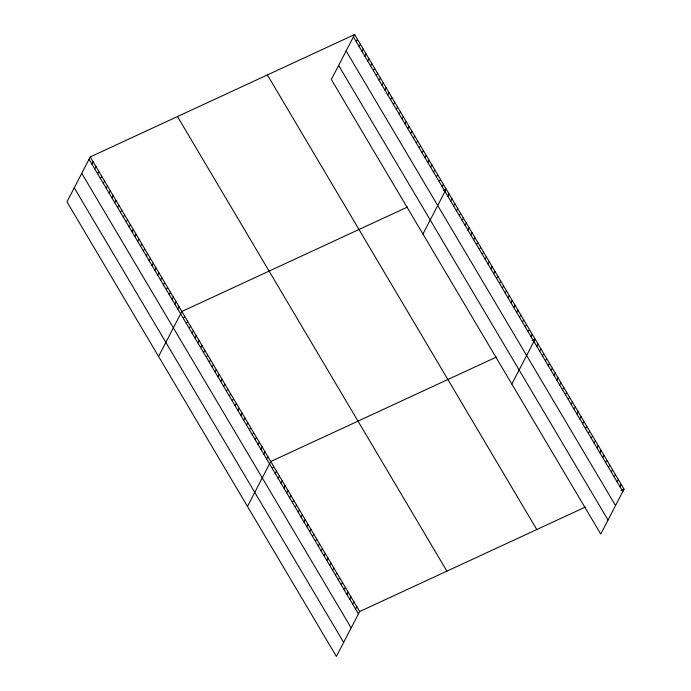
<?xml version="1.0" encoding="UTF-8"?>
<svg xmlns="http://www.w3.org/2000/svg" width="691" height="691" viewBox="0 0 691 691"><rect width="100%" height="100%" fill="white"/><g stroke="black" fill="none" stroke-linecap="round" stroke-linejoin="round"><path stroke-width="1.04" d="M354.621 34.55L331.335 79.474L600.747 534.074L624.033 489.15L354.621 34.55L90.253 156.926L66.967 201.85L336.379 656.45L359.666 611.526L585.26 507.099M91.903 164.095L93.112 161.754M94.762 168.924L95.98 166.583M97.63 173.752L98.839 171.411M100.489 178.589L101.707 176.24M103.348 183.417L104.566 181.077M106.215 188.246L107.425 185.905M109.074 193.074L110.292 190.733M111.942 197.902L113.151 195.562M114.801 202.739L116.019 200.39M117.66 207.568L118.878 205.227M120.528 212.396L121.737 210.055M123.387 217.224L124.605 214.884M126.254 222.061L127.464 219.712M129.113 226.89L130.331 224.54M131.972 231.718L133.19 229.377M134.84 236.547L136.049 234.206M137.699 241.375L138.917 239.034M140.567 246.212L141.776 243.863M143.426 251.04L144.644 248.7M146.285 255.869L147.503 253.528M149.152 260.697L150.362 258.356M152.011 265.525L153.229 263.185M154.879 270.362L156.088 268.013M157.738 275.191L158.956 272.85M160.597 280.019L161.815 277.678M163.465 284.847L164.674 282.507M166.324 289.676L167.542 287.335M169.191 294.513L170.401 292.163M172.05 299.341L173.268 297M174.909 304.17L176.127 301.829M177.777 308.998L178.986 306.657M158.567 356.409L181.854 311.486L407.448 207.067M183.504 318.672L184.722 316.331M186.371 323.509L187.589 321.168M189.239 328.346L190.457 326.005M192.107 333.192L193.325 330.842M194.974 338.029L196.192 335.688M197.842 342.866L199.06 340.525M356.271 41.719L357.489 39.378M200.71 347.703L201.927 345.362M359.139 46.556L360.348 44.207M203.577 352.548L204.795 350.199M361.998 51.384L363.216 49.044M206.445 357.385L207.663 355.044M364.857 56.213L366.075 53.872M209.321 362.222L210.53 359.881M367.724 61.041L368.934 58.7M212.189 367.059L213.398 364.718M370.583 65.878L371.801 63.529M215.056 371.905L216.266 369.555M373.451 70.707L374.66 68.357M217.924 376.742L219.133 374.401M376.31 75.535L377.528 73.194M220.792 381.579L222.001 379.238M379.169 80.363L380.387 78.023M223.659 386.424L224.869 384.075M382.037 85.192L383.246 82.851M226.527 391.261L227.736 388.921M384.896 90.029L386.114 87.679M229.395 396.098L230.604 393.758M387.763 94.857L388.973 92.516M232.262 400.935L233.472 398.595M390.622 99.685L391.84 97.345M235.13 405.781L236.339 403.432M393.481 104.514L394.699 102.173M237.998 410.618L239.207 408.277M396.349 109.342L397.558 107.001M240.865 415.455L242.075 413.114M399.208 114.179L400.426 111.83M243.733 420.292L244.942 417.951M402.076 119.007L403.285 116.667M246.601 425.138L247.81 422.788M404.935 123.836L406.153 121.495M249.468 429.975L250.686 427.634M407.794 128.664L409.012 126.323M252.336 434.812L253.554 432.471M410.661 133.493L411.871 131.152M255.204 439.657L256.421 437.308M413.52 138.33L414.738 135.98M258.071 444.494L259.289 442.154M416.388 143.158L417.597 140.817M260.939 449.331L262.157 446.991M419.247 147.986L420.465 145.646M263.807 454.168L265.024 451.828M422.106 152.815L423.324 150.474M266.674 459.014L267.892 456.665M424.974 157.643L426.183 155.302M247.473 506.434L270.76 461.51L496.354 357.083M427.833 162.48L429.051 160.131M272.409 468.688L273.627 466.347M430.7 167.308L431.91 164.968M275.277 473.525L276.495 471.184M433.559 172.137L434.777 169.796M278.145 478.371L279.363 476.021M436.418 176.965L437.636 174.624M281.012 483.208L282.23 480.867M439.286 181.802L440.495 179.453M283.88 488.045L285.098 485.704M442.145 186.63L443.363 184.281M286.748 492.89L287.966 490.541M422.935 234.042L446.222 189.118L443.311 190.466M289.615 497.727L290.833 495.387M447.88 196.296L449.09 193.955M292.483 502.564L293.701 500.224M450.748 201.133L451.957 198.792M295.351 507.401L296.569 505.061M453.616 205.978L454.825 203.638M298.218 512.247L299.436 509.898M456.483 210.815L457.692 208.475M301.086 517.084L302.304 514.743M459.351 215.652L460.56 213.312M303.954 521.921L305.172 519.58M462.219 220.498L463.428 218.149M306.821 526.758L308.039 524.417M465.086 225.335L466.295 222.994M309.698 531.604L310.907 529.254M467.954 230.172L469.163 227.831M312.565 536.441L313.774 534.1M470.821 235.009L472.031 232.668M315.433 541.278L316.642 538.937M473.689 239.855L474.898 237.505M318.301 546.115L319.51 543.774M476.557 244.692L477.766 242.351M321.168 550.96L322.377 548.611M479.424 249.529L480.634 247.188M324.036 555.797L325.245 553.456M482.292 254.366L483.501 252.025M326.903 560.634L328.113 558.293M485.16 259.211L486.378 256.862M329.771 565.48L330.98 563.13M488.027 264.048L489.245 261.708M332.639 570.317L333.848 567.976M490.895 268.885L492.113 266.545M335.506 575.154L336.716 572.813M493.763 273.731L494.981 271.382M338.374 579.991L339.583 577.65M496.63 278.568L497.848 276.227M341.242 584.836L342.451 582.487M499.498 283.405L500.716 281.064M344.109 589.673L345.319 587.333M502.366 288.242L503.584 285.901M346.977 594.51L348.186 592.17M505.233 293.088L506.451 290.738M349.845 599.347L351.063 597.007M508.101 297.925L509.319 295.584M352.712 604.193L353.93 601.844M510.969 302.762L512.186 300.421M355.58 609.03L356.798 606.689M513.836 307.599L515.054 305.258M516.704 312.444L517.922 310.095M519.572 317.281L520.789 314.941M522.439 322.118L523.657 319.778M525.307 326.964L526.525 324.615M528.174 331.801L529.392 329.46M531.042 336.638L532.26 334.297M511.841 384.058L535.128 339.134L532.217 340.482M536.777 346.321L537.995 343.971M539.645 351.158L540.863 348.817M542.513 355.995L543.731 353.654M545.389 360.832L546.598 358.491M548.257 365.677L549.466 363.328M551.124 370.514L552.334 368.173M553.992 375.351L555.201 373.01M556.86 380.188L558.069 377.847M559.727 385.034L560.937 382.684M562.595 389.871L563.804 387.53M565.463 394.708L566.672 392.367M568.33 399.553L569.539 397.204M571.198 404.39L572.407 402.05M574.066 409.227L575.275 406.887M576.933 414.064L578.142 411.724M579.801 418.91L581.01 416.561M582.668 423.747L583.878 421.406M585.536 428.584L586.754 426.243M588.404 433.421L589.622 431.08M591.271 438.267L592.489 435.917M594.139 443.104L595.357 440.763M597.007 447.941L598.225 445.6M599.874 452.786L601.092 450.437M602.742 457.623L603.96 455.283M605.61 462.46L606.828 460.12M608.477 467.297L609.695 464.957M611.345 472.143L612.563 469.794M614.213 476.98L615.431 474.639M617.08 481.817L618.298 479.476M619.948 486.654L621.166 484.313M621.123 490.498L624.033 489.15M353.412 36.891L622.816 491.5M346.122 50.944L615.534 505.553M338.625 65.42L608.028 520.029M267.382 74.93L536.786 529.539M177.492 116.537L446.904 571.146M90.253 156.926L359.666 611.526M89.035 159.267L358.448 613.867M81.754 173.32L351.166 627.92M74.248 187.797L343.66 642.397"/></g></svg>
